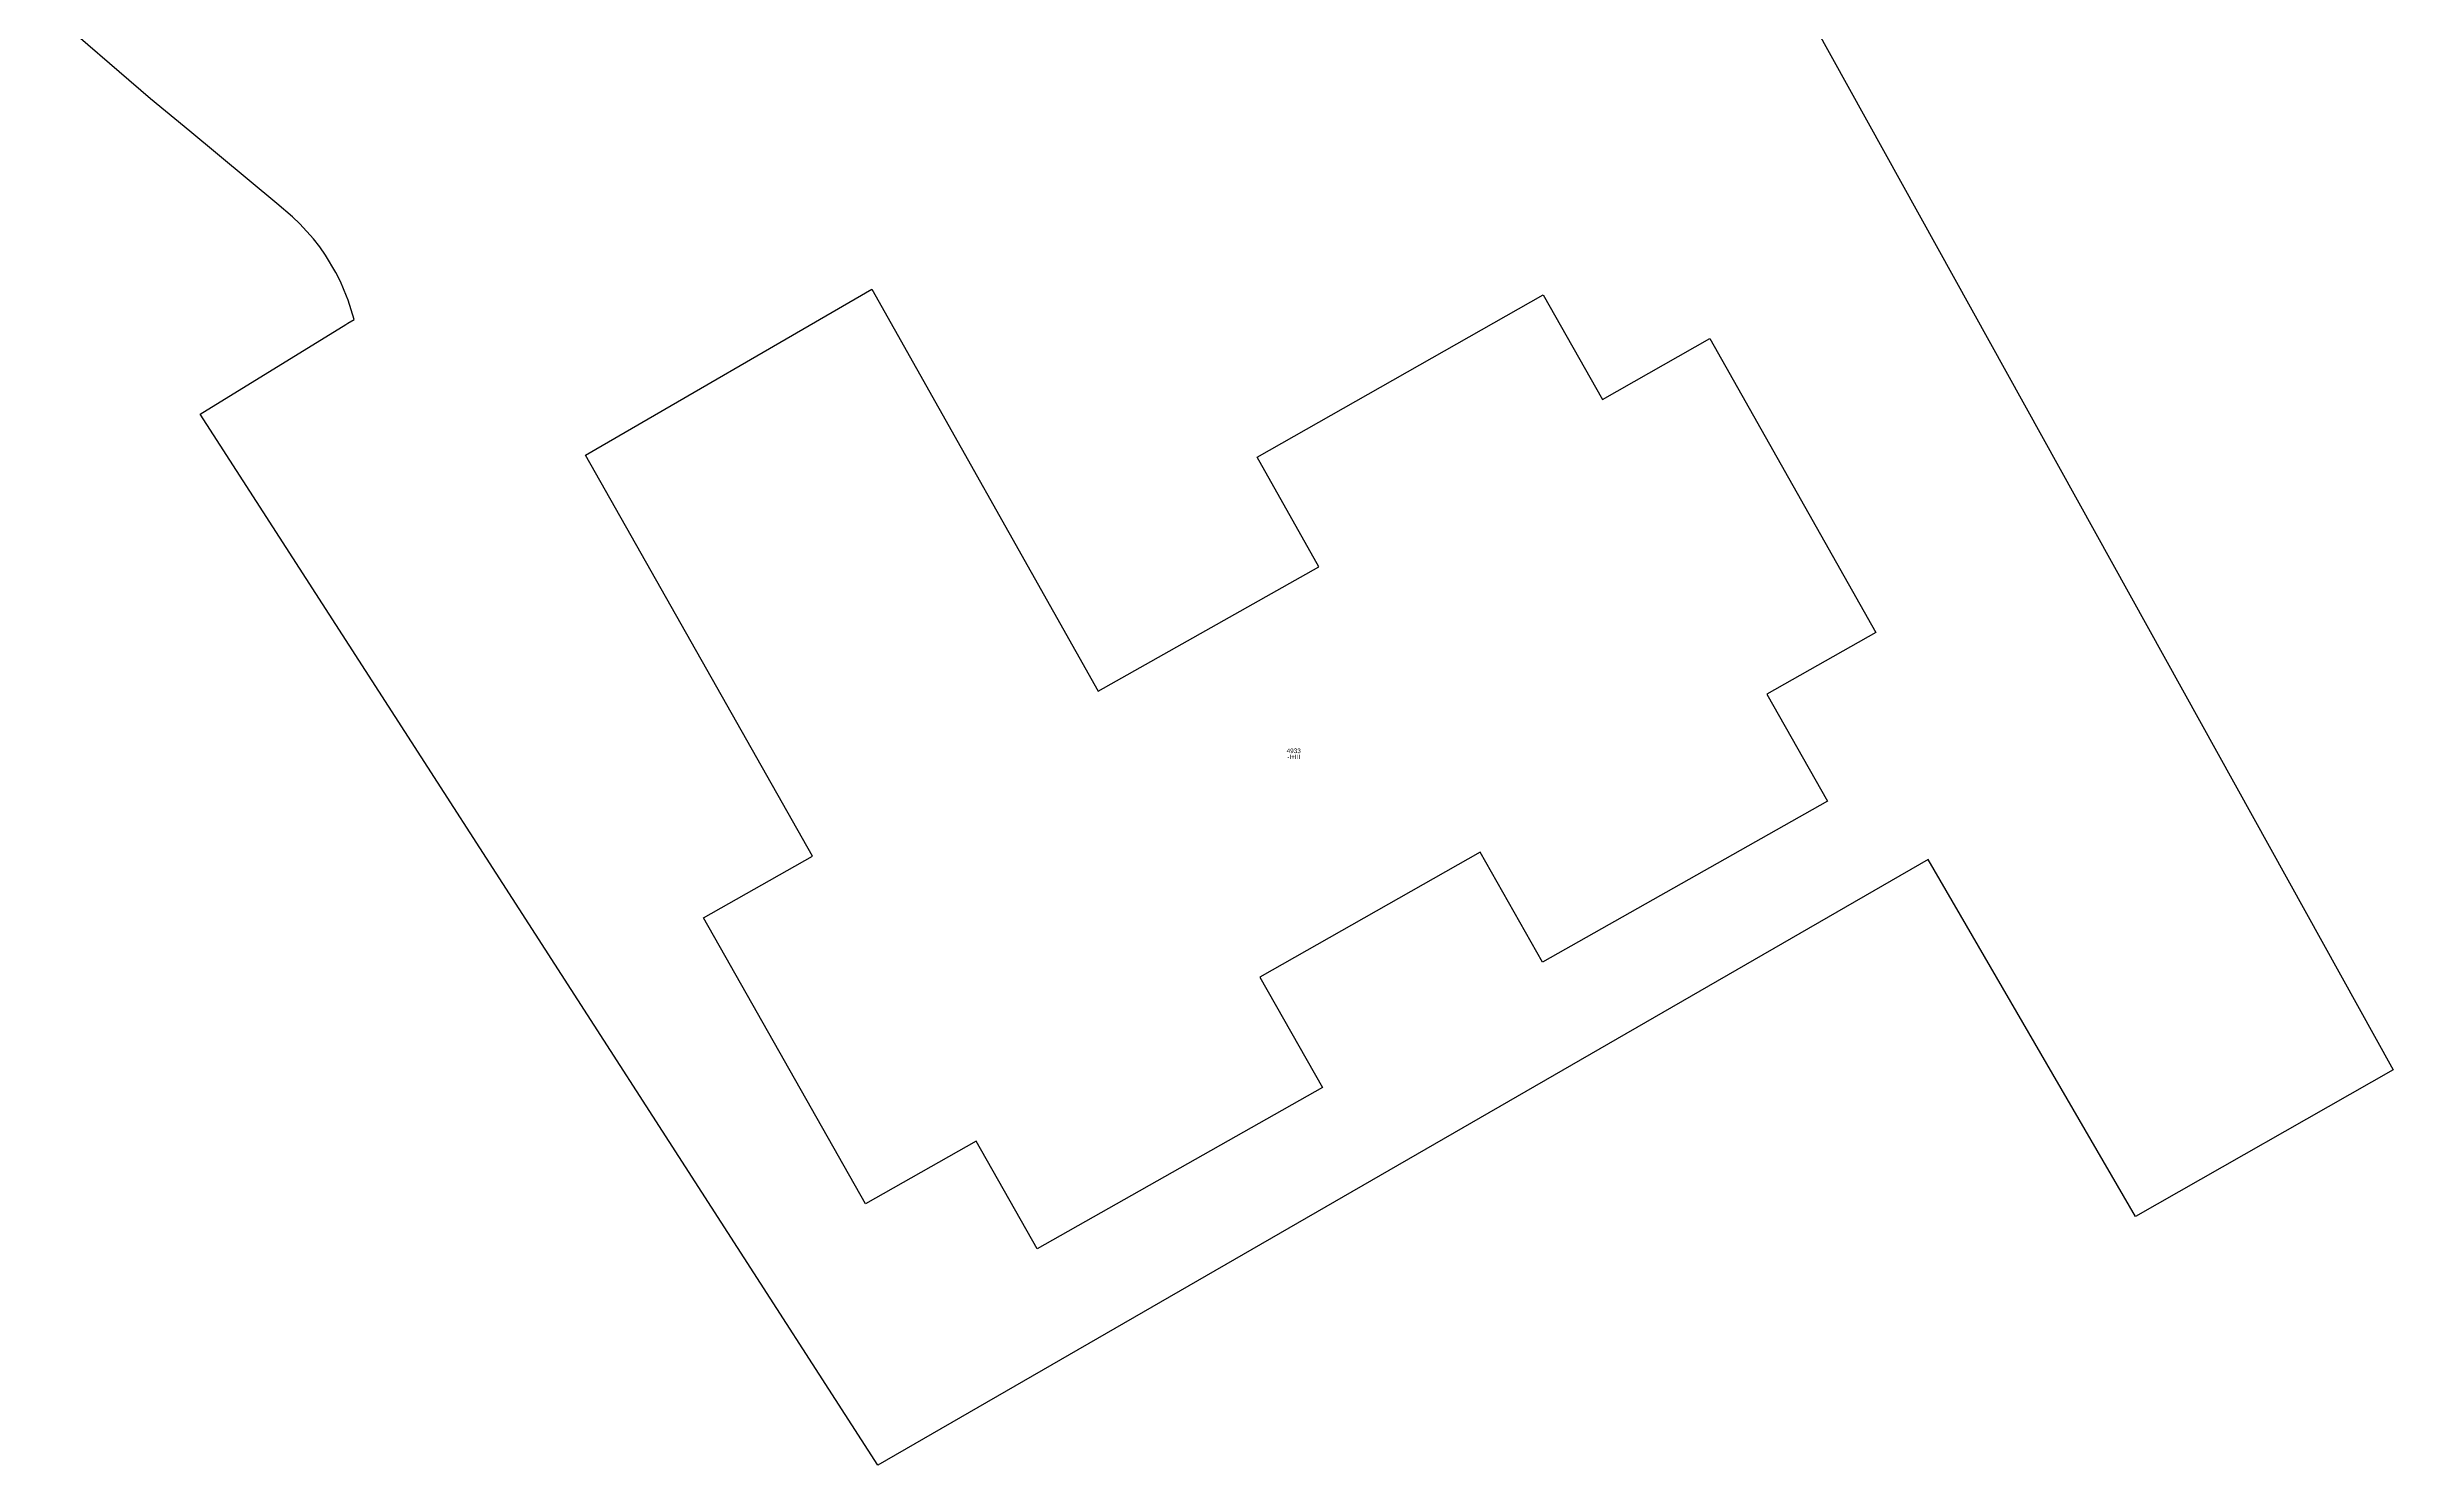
# Model space of a CAD drawing. Header units: metres. Extents: x 439162 to 439386, y 4494393 to 4494658.
# Drawn here: x 439182.9 to 439386, y 4494393.2 to 4494515.9 of the extents above; entities that cross this region are included whole.
import ezdxf
from ezdxf.enums import TextEntityAlignment as Align

# ---------------------------------------------------------------- set-up
doc = ezdxf.new("R2010")
doc.units = ezdxf.units.M

msp = doc.modelspace()

# ---------------------------------------------------------------- linework, layer by layer
at = {"layer": 'PG-LI'}
msp.add_lwpolyline([(439229.575, 4494480.592), (439254.345, 4494494.962), (439273.9245, 4494460.1915), (439293.0345, 4494470.951), (439287.6945, 4494480.4315), (439312.4545, 4494494.481), (439317.5845, 4494485.431), (439326.8745, 4494490.691), (439341.254, 4494465.2705), (439331.824, 4494459.9305), (439337.064, 4494450.6605), (439312.394, 4494436.721), (439307.004, 4494446.241), (439287.9345, 4494435.441), (439293.344, 4494425.881), (439268.664, 4494411.9115), (439263.3745, 4494421.2415), (439253.7945, 4494415.8115), (439239.7645, 4494440.562), (439249.2145, 4494445.9115), (439229.575, 4494480.592)], dxfattribs=at)
at = {"layer": 'PG-LP'}
for points in [[(439386.0135, 4494427.41), (439363.7135, 4494414.71), (439345.784, 4494445.6105), (439254.854, 4494393.2115), (439211.665, 4494460.172), (439196.205, 4494484.1525), (439208.815, 4494491.9225), (439208.985, 4494492.0225), (439209.525, 4494492.3525), (439209.015, 4494494.0225), (439208.875, 4494494.3525), (439208.345, 4494495.6425), (439207.945, 4494496.4225), (439207.055, 4494497.9225), (439206.555, 4494498.6425), (439206.015, 4494499.3325), (439204.845, 4494500.6325), (439204.215, 4494501.2425), (439202.845, 4494502.3825), (439195.315, 4494508.6325), (439191.9155, 4494511.4525), (439182.9455, 4494519.163)], [(439335.872, 4494517.8485), (439386.0135, 4494427.41)]]:
    msp.add_lwpolyline(points, dxfattribs=at)

# ---------------------------------------------------------------- texts
at = {"layer": 'PG-AA'}
msp.add_text('-I+III', height=0.4, dxfattribs=at).set_placement((439290.86, 4494454.7), align=Align.TOP_CENTER)
at = {"layer": 'PG-AS'}
msp.add_text('4933', height=0.4, dxfattribs=at).set_placement((439290.86, 4494454.7), align=Align.BOTTOM_CENTER)

doc.saveas('drawing.dxf')
